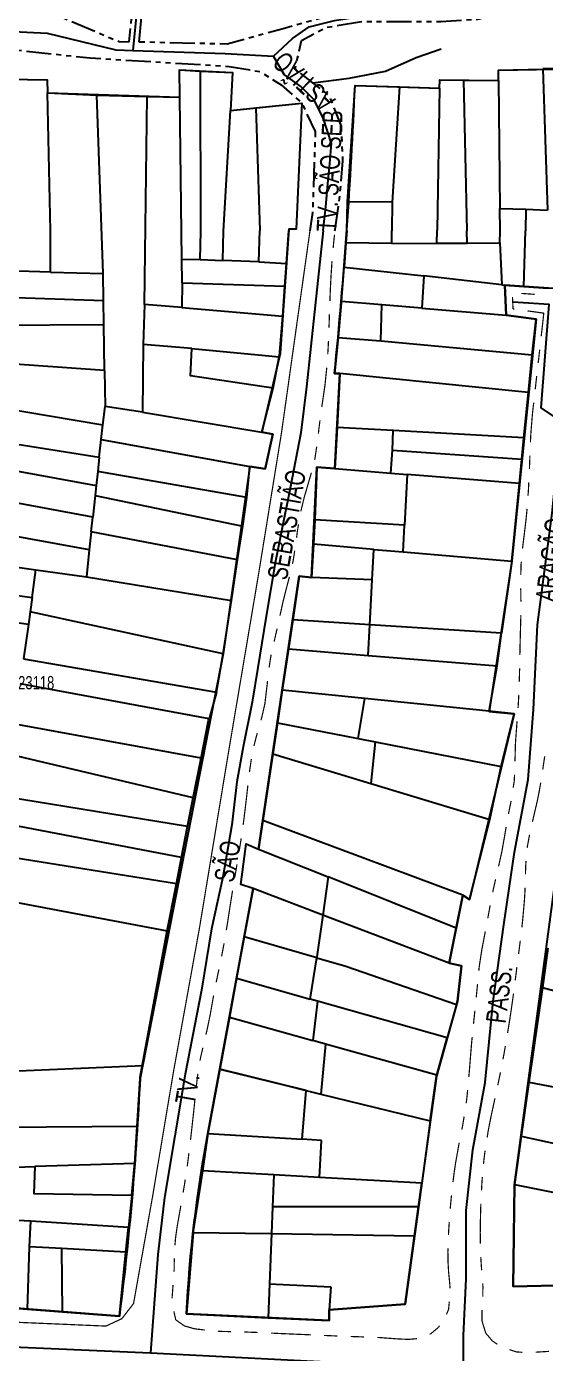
# Model space of a CAD drawing. Extents: x 203614 to 206284, y 4847494 to 4848495.
# Drawn here: x 205864.1 to 205942.2, y 4847791.6 to 4847990.9 of the extents above; entities that cross this region are included whole.
import ezdxf
from ezdxf.enums import TextEntityAlignment as Align

# ---------------------------------------------------------------- set-up
doc = ezdxf.new("R2010")
doc.units = 0
doc.header["$LTSCALE"] = 1.5
doc.header["$MEASUREMENT"] = 0
doc.linetypes.add('PHANTOMX2', pattern=[5, 2.5, -0.5, 0.5, -0.5, 0.5, -0.5])
for name, color, linetype in [('CD-MALHA-LOTES', 40, 'CONTINUOUS'), ('CD_TXT_QUADRA', 7, 'CONTINUOUS'), ('RU-QUADRAS', 210, 'CONTINUOUS'), ('SV-CAMINHO-TRILHA', 20, 'CONTINUOUS'), ('SV-EIXO-RUA-N-PAV', 6, 'CONTINUOUS'), ('SV-RUA-NAO-PAV-S-GUIA-C-GUIA', 7, 'PHANTOMX2'), ('SV-TXT-RUA-N-PAV-S-GUIA-C-GUIA', 7, 'CONTINUOUS')]:
    doc.layers.add(name, color=color, linetype=linetype)
doc.styles.add('ARIAL', font='ARIAL.TTF')

msp = doc.modelspace()

# ---------------------------------------------------------------- linework, layer by layer
at = {"layer": 'CD-MALHA-LOTES'}
for p, q in [((205887.18, 4847980.32), (205887.13, 4847984.43)), ((205887.13, 4847984.43), (205890.29, 4847984.25)), ((205890.36, 4847960.17), (205890.29, 4847984.25)), ((205890.29, 4847984.25), (205895.09, 4847984.05)), ((205895.09, 4847984.05), (205894.83, 4847978.33)), ((205949.34, 4847984.66), (205941.78, 4847984.57)), ((205941.78, 4847984.57), (205942.5, 4847963.36)), ((205861.42, 4847983.03), (205867.23, 4847982.91)), ((205867.23, 4847982.91), (205867.3, 4847980.96)), ((205912.43, 4847964.6), (205913.54, 4847982.09)), ((205913.54, 4847982.09), (205920.21, 4847981.86)), ((205920.21, 4847981.86), (205919.14, 4847964.53)), ((205920.21, 4847981.86), (205926.22, 4847981.67)), ((205926.22, 4847981.67), (205925.87, 4847960.32)), ((205926.22, 4847981.67), (205926.29, 4847982.95)), ((205926.29, 4847982.95), (205929.85, 4847982.9)), ((205929.85, 4847982.9), (205930.36, 4847960.25)), ((205929.85, 4847982.9), (205935.13, 4847982.83)), ((205935.13, 4847982.83), (205935.31, 4847963.58)), ((205867.3, 4847980.96), (205874.72, 4847980.62)), ((205867.72, 4847960.25), (205867.3, 4847980.96)), ((205875.66, 4847953.84), (205874.72, 4847980.62)), ((205874.72, 4847980.62), (205882.29, 4847980.43)), ((205881.89, 4847949.16), (205882.29, 4847980.43)), ((205882.29, 4847980.43), (205887.18, 4847980.32)), ((205887.48, 4847955.99), (205887.18, 4847980.32)), ((205898.61, 4847978.73), (205905.53, 4847979.45)), ((205905.53, 4847979.45), (205904.69, 4847960.48)), ((205893.78, 4847960.17), (205894.83, 4847978.33)), ((205894.83, 4847978.33), (205898.61, 4847978.73)), ((205898.61, 4847978.73), (205899.23, 4847960.29)), ((205912.3, 4847960.24), (205912.43, 4847964.6)), ((205919.14, 4847964.53), (205912.43, 4847964.6)), ((205919.14, 4847964.53), (205919.08, 4847960.25)), ((205935.37, 4847960.25), (205935.31, 4847963.58)), ((205935.31, 4847963.58), (205939.21, 4847963.51)), ((205939.21, 4847963.51), (205939.16, 4847960.25)), ((205939.21, 4847963.51), (205942.5, 4847963.36)), ((205867.72, 4847954.04), (205867.72, 4847960.25)), ((205890.26, 4847955.93), (205890.36, 4847960.17)), ((205893.65, 4847955.78), (205893.78, 4847960.17)), ((205899.05, 4847955.57), (205899.23, 4847960.29)), ((205903.25, 4847955.35), (205903.6, 4847960.27)), ((205904.69, 4847960.48), (205903.6, 4847960.48)), ((205903.6, 4847960.48), (205903.6, 4847960.27)), ((205912.3, 4847960.24), (205912.16, 4847958.42)), ((205919.08, 4847958.35), (205919.08, 4847960.25)), ((205925.83, 4847958.41), (205925.87, 4847960.32)), ((205930.38, 4847958.41), (205930.36, 4847960.25)), ((205935.3, 4847958.45), (205935.37, 4847960.25)), ((205938.95, 4847951.87), (205939.16, 4847960.25)), ((205912.16, 4847958.42), (205911.89, 4847954.81)), ((205919.08, 4847958.35), (205912.16, 4847958.42)), ((205919.08, 4847958.35), (205925.83, 4847958.41)), ((205925.83, 4847958.41), (205930.38, 4847958.41)), ((205930.38, 4847958.41), (205935.3, 4847958.45)), ((205935.3, 4847958.45), (205935.6, 4847952.12)), ((205887.48, 4847955.99), (205890.26, 4847955.93)), ((205887.52, 4847952.45), (205887.48, 4847955.99)), ((205890.26, 4847955.93), (205893.65, 4847955.78)), ((205899.05, 4847955.57), (205893.65, 4847955.78)), ((205899.05, 4847955.57), (205903.25, 4847955.35)), ((205903, 4847951.93), (205903.25, 4847955.35)), ((205867.72, 4847954.04), (205861.26, 4847954.23)), ((205867.72, 4847954.04), (205875.66, 4847953.84)), ((205875.72, 4847949.8), (205875.66, 4847953.84)), ((205911.5, 4847949.65), (205911.89, 4847954.81)), ((205911.89, 4847954.81), (205923.87, 4847953.46)), ((205923.87, 4847953.46), (205923.59, 4847948.64)), ((205935.6, 4847952.12), (205923.87, 4847953.46)), ((205887.52, 4847952.45), (205887.48, 4847948.7)), ((205887.52, 4847952.45), (205903, 4847951.93)), ((205902.7, 4847947.44), (205903, 4847951.93)), ((205935.6, 4847952.12), (205936.08, 4847952.07)), ((205936.29, 4847947.58), (205936.08, 4847952.07)), ((205936.08, 4847952.07), (205938.95, 4847951.87)), ((205938.95, 4847951.87), (205942.59, 4847951.62)), ((205845.44, 4847950.83), (205875.72, 4847949.8)), ((205875.78, 4847946.15), (205875.72, 4847949.8)), ((205917.59, 4847949.14), (205911.5, 4847949.65)), ((205881.89, 4847949.16), (205881.69, 4847943.16)), ((205887.48, 4847948.7), (205881.89, 4847949.16)), ((205887.48, 4847948.7), (205902.7, 4847947.44)), ((205917.44, 4847943.74), (205917.59, 4847949.14)), ((205920.59, 4847948.89), (205917.59, 4847949.14)), ((205923.59, 4847948.64), (205920.59, 4847948.89)), ((205923.59, 4847948.64), (205936.29, 4847947.58)), ((205845.06, 4847946.02), (205875.78, 4847946.15)), ((205875.88, 4847939.24), (205875.78, 4847946.15)), ((205910.98, 4847944.22), (205910.46, 4847938.8)), ((205910.98, 4847944.22), (205917.44, 4847943.74)), ((205917.44, 4847943.74), (205940.2, 4847941.59)), ((205875.88, 4847939.24), (205844.71, 4847941.51)), ((205881.69, 4847943.16), (205881.56, 4847932.98)), ((205889.02, 4847942.56), (205881.69, 4847943.16)), ((205889.02, 4847942.56), (205902.13, 4847941.3)), ((205901.21, 4847936.58), (205902.13, 4847941.3)), ((205939.65, 4847935.94), (205940.2, 4847941.59)), ((205875.88, 4847939.24), (205875.94, 4847933.87)), ((205910.46, 4847938.8), (205911.28, 4847938.8)), ((205911.28, 4847938.8), (205910.86, 4847930.69)), ((205939.65, 4847935.94), (205911.28, 4847938.8)), ((205844.35, 4847936.36), (205875.61, 4847931.11)), ((205899.53, 4847930), (205901.21, 4847936.58)), ((205938.94, 4847929.15), (205939.65, 4847935.94)), ((205875.61, 4847931.11), (205875.94, 4847933.87)), ((205881.56, 4847932.98), (205875.94, 4847933.87)), ((205881.56, 4847932.98), (205899.53, 4847930)), ((205843.76, 4847931.23), (205875.08, 4847926.22)), ((205875.36, 4847928.88), (205875.61, 4847931.11)), ((205910.86, 4847930.69), (205910.48, 4847924.51)), ((205919.29, 4847930.25), (205910.86, 4847930.69)), ((205919.16, 4847927.27), (205919.29, 4847930.25)), ((205938.94, 4847929.15), (205919.29, 4847930.25)), ((205843.32, 4847927.71), (205874.62, 4847921.99)), ((205875.08, 4847926.22), (205875.36, 4847928.88)), ((205875.36, 4847928.88), (205897.71, 4847924.85)), ((205918.95, 4847923.85), (205919.16, 4847927.27)), ((205919.16, 4847927.27), (205938.65, 4847925.96)), ((205938.65, 4847925.96), (205938.94, 4847929.15)), ((205875.08, 4847926.22), (205874.85, 4847924.1)), ((205938.27, 4847922.27), (205938.65, 4847925.96)), ((205874.85, 4847924.1), (205874.62, 4847921.99)), ((205897.25, 4847920.18), (205874.85, 4847924.1)), ((205897.25, 4847920.18), (205897.71, 4847924.85)), ((205910.48, 4847924.51), (205918.95, 4847923.85)), ((205918.95, 4847923.85), (205921.36, 4847923.61)), ((205921.36, 4847923.61), (205921, 4847916)), ((205938.27, 4847922.27), (205921.36, 4847923.61)), ((205874.11, 4847917.23), (205842.68, 4847923.06)), ((205874.62, 4847921.99), (205874.46, 4847920.47)), ((205937.1, 4847910.6), (205938.27, 4847922.27)), ((205874.46, 4847920.47), (205874.11, 4847917.23)), ((205874.46, 4847920.47), (205896.65, 4847915.88)), ((205896.65, 4847915.88), (205897.25, 4847920.18)), ((205873.57, 4847912.3), (205842.04, 4847918.12)), ((205873.87, 4847915.02), (205874.11, 4847917.23)), ((205895.88, 4847910.8), (205896.65, 4847915.88)), ((205907.5, 4847916.8), (205907.29, 4847913.15)), ((205921, 4847916), (205907.5, 4847916.8)), ((205920.79, 4847911.99), (205921, 4847916)), ((205873.87, 4847915.02), (205873.57, 4847912.3)), ((205895.88, 4847910.8), (205873.87, 4847915.02)), ((205841.31, 4847912.65), (205865.55, 4847909.32)), ((205873.57, 4847912.3), (205873.14, 4847908.28)), ((205907.29, 4847913.15), (205906.99, 4847908.18)), ((205916.35, 4847912.37), (205907.29, 4847913.15)), ((205916.12, 4847907.8), (205916.35, 4847912.37)), ((205916.35, 4847912.37), (205920.79, 4847911.99)), ((205920.79, 4847911.99), (205937.1, 4847910.6)), ((205864.98, 4847905.17), (205865.55, 4847909.32)), ((205865.55, 4847909.32), (205873.14, 4847908.28)), ((205894.95, 4847904.71), (205895.88, 4847910.8)), ((205937.1, 4847910.6), (205935.59, 4847899.77)), ((205840.42, 4847908.44), (205864.98, 4847905.17)), ((205873.14, 4847908.28), (205894.95, 4847904.71)), ((205916.12, 4847907.8), (205906.99, 4847908.18)), ((205915.77, 4847901.04), (205916.12, 4847907.8)), ((205864.41, 4847901.09), (205839.64, 4847904.68)), ((205864.98, 4847905.17), (205864.67, 4847902.99)), ((205893.72, 4847896.68), (205894.95, 4847904.71)), ((205864.67, 4847902.99), (205864.41, 4847901.09)), ((205893.72, 4847896.68), (205864.67, 4847902.99)), ((205904.17, 4847901.78), (205903.53, 4847897.42)), ((205915.77, 4847901.04), (205904.17, 4847901.78)), ((205864.41, 4847901.09), (205863.69, 4847895.94)), ((205915.54, 4847896.45), (205915.77, 4847901.04)), ((205935.59, 4847899.77), (205915.77, 4847901.04)), ((205934.91, 4847894.88), (205935.59, 4847899.77)), ((205903.53, 4847897.42), (205902.57, 4847891.24)), ((205903.53, 4847897.42), (205915.54, 4847896.45)), ((205863.69, 4847895.94), (205892.69, 4847890.95)), ((205892.69, 4847890.95), (205893.72, 4847896.68)), ((205915.54, 4847896.45), (205934.91, 4847894.88)), ((205933.72, 4847888.05), (205934.91, 4847894.88)), ((205891.58, 4847886.94), (205863.2, 4847892.19)), ((205892.69, 4847890.95), (205891.58, 4847886.94)), ((205902.57, 4847891.24), (205901.88, 4847886.33)), ((205915.01, 4847889.97), (205902.57, 4847891.24)), ((205914.02, 4847883.95), (205915.01, 4847889.97)), ((205933.72, 4847888.05), (205915.01, 4847889.97)), ((205937.45, 4847887.67), (205933.72, 4847888.05)), ((205935.51, 4847879.77), (205937.45, 4847887.67)), ((205890.39, 4847881.02), (205862.41, 4847886.1)), ((205901.88, 4847886.33), (205901.17, 4847881.64)), ((205901.88, 4847886.33), (205914.02, 4847883.95)), ((205914.02, 4847883.95), (205916.58, 4847883.49)), ((205916.58, 4847883.49), (205915.92, 4847877.18)), ((205916.58, 4847883.49), (205935.51, 4847879.77)), ((205889.22, 4847875.06), (205861.86, 4847881.5)), ((205901.17, 4847881.64), (205899.67, 4847871.64)), ((205901.17, 4847881.64), (205915.92, 4847877.18)), ((205889.22, 4847875.06), (205890.39, 4847881.02)), ((205933.79, 4847871.78), (205935.51, 4847879.77)), ((205915.92, 4847877.18), (205933.79, 4847871.78)), ((205888.36, 4847870.73), (205860.99, 4847875.19)), ((205888.36, 4847870.73), (205889.22, 4847875.06)), ((205899.67, 4847871.64), (205899.02, 4847867.34)), ((205929.75, 4847860.41), (205899.67, 4847871.64)), ((205930.77, 4847859.8), (205933.79, 4847871.78)), ((205887.45, 4847866.11), (205860.47, 4847871.23)), ((205887.45, 4847866.11), (205888.36, 4847870.73)), ((205896.37, 4847862.02), (205897.18, 4847868.16)), ((205897.18, 4847868.16), (205899.02, 4847867.34)), ((205886.67, 4847862.13), (205859.7, 4847866.42)), ((205886.67, 4847862.13), (205887.45, 4847866.11)), ((205899.02, 4847867.34), (205909.48, 4847863.16)), ((205885.28, 4847855.06), (205886.67, 4847862.13)), ((205898.2, 4847861.41), (205896.37, 4847862.02)), ((205909.48, 4847863.16), (205908.68, 4847857.43)), ((205928.76, 4847855.45), (205909.48, 4847863.16)), ((205858.67, 4847860.07), (205885.28, 4847855.06)), ((205898.2, 4847861.41), (205896.86, 4847854.15)), ((205908.68, 4847857.43), (205898.2, 4847861.41)), ((205928.76, 4847855.45), (205929.75, 4847860.41)), ((205929.75, 4847860.41), (205930.77, 4847859.8)), ((205927.71, 4847850.2), (205908.68, 4847857.43)), ((205881.24, 4847833.08), (205885.28, 4847855.06)), ((205896.86, 4847854.15), (205895.72, 4847847.94)), ((205907.79, 4847851.03), (205896.86, 4847854.15)), ((205927.71, 4847850.2), (205928.76, 4847855.45)), ((205942.56, 4847852.44), (205941.72, 4847846.53)), ((205906.8, 4847844.8), (205907.79, 4847851.03)), ((205907.79, 4847851.03), (205912.18, 4847849.78)), ((205912.18, 4847849.78), (205928.8, 4847844.02)), ((205895.72, 4847847.94), (205894.64, 4847842.1)), ((205895.72, 4847847.94), (205906.8, 4847844.8)), ((205941.72, 4847846.53), (205939.7, 4847832.34)), ((205941.72, 4847846.53), (205969.38, 4847839.38)), ((205907.92, 4847844.48), (205906.8, 4847844.8)), ((205907.92, 4847844.48), (205907.2, 4847838.59)), ((205927.38, 4847838.97), (205907.92, 4847844.48)), ((205928.8, 4847844.02), (205927.38, 4847838.97)), ((205894.64, 4847842.1), (205893.19, 4847834.26)), ((205894.64, 4847842.1), (205907.2, 4847838.59)), ((205909.12, 4847838.05), (205907.2, 4847838.59)), ((205909.12, 4847838.05), (205908.39, 4847830.55)), ((205925.82, 4847833.39), (205909.12, 4847838.05)), ((205925.82, 4847833.39), (205927.38, 4847838.97)), ((205906.18, 4847831.09), (205893.19, 4847834.26)), ((205893.19, 4847834.26), (205903.23, 4847831.81)), ((205903.23, 4847831.81), (205906.18, 4847831.09)), ((205939.7, 4847832.34), (205938.55, 4847824.23)), ((205939.7, 4847832.34), (205967.53, 4847827.01)), ((205905.57, 4847823.75), (205906.18, 4847831.09)), ((205906.18, 4847831.09), (205908.39, 4847830.55)), ((205908.39, 4847830.55), (205924.86, 4847826.52)), ((205880.41, 4847820.09), (205880.789026, 4847825.733953)), ((205924.86, 4847826.52), (205923.57, 4847817.16)), ((205891.42, 4847824.6), (205890.58, 4847819)), ((205891.42, 4847824.6), (205905.57, 4847823.75)), ((205908.51, 4847823.58), (205905.57, 4847823.75)), ((205938.55, 4847824.23), (205937.51, 4847816.94)), ((205938.55, 4847824.23), (205965.8, 4847818.29)), ((205908.19, 4847818.01), (205908.51, 4847823.58)), ((205852.44, 4847819.26), (205865.4, 4847819.64)), ((205880.41, 4847820.09), (205865.4, 4847819.64)), ((205890.58, 4847819), (205889.22, 4847809.97)), ((205901.32, 4847818.4), (205890.58, 4847819)), ((205901.32, 4847818.4), (205901.13, 4847813.62)), ((205908.19, 4847818.01), (205901.32, 4847818.4)), ((205923.57, 4847817.16), (205908.19, 4847818.01)), ((205923.09, 4847813.62), (205923.57, 4847817.16)), ((205937.51, 4847816.94), (205964.49, 4847811.65)), ((205879.95, 4847815.33), (205879.47, 4847810.47)), ((205864.77, 4847811.44), (205859.67, 4847811.69)), ((205901.13, 4847813.62), (205900.98, 4847809.58)), ((205923.09, 4847813.62), (205901.13, 4847813.62)), ((205922.49, 4847809.26), (205923.09, 4847813.62)), ((205864.58, 4847807.6), (205864.77, 4847811.44)), ((205879.47, 4847810.47), (205864.77, 4847811.44)), ((205879.08, 4847806.8), (205879.47, 4847810.47)), ((205889.22, 4847809.97), (205889.2, 4847809.76)), ((205889.2, 4847809.76), (205900.98, 4847809.58)), ((205900.98, 4847809.58), (205900.69, 4847802.04)), ((205900.98, 4847809.58), (205922.49, 4847809.26)), ((205921.08, 4847798.96), (205922.49, 4847809.26)), ((205864.27, 4847798.23), (205864.58, 4847807.6)), ((205869.46, 4847807.33), (205864.58, 4847807.6)), ((205869.55, 4847797.82), (205869.46, 4847807.33)), ((205879.08, 4847806.8), (205869.46, 4847807.33)), ((205878.1, 4847797.16), (205879.08, 4847806.8)), ((205900.69, 4847802.04), (205900.49, 4847796.94)), ((205900.69, 4847802.04), (205909.91, 4847801.56)), ((205909.91, 4847801.56), (205909.64, 4847798.14)), ((205858.61, 4847798.67), (205864.27, 4847798.23)), ((205864.27, 4847798.23), (205869.55, 4847797.82)), ((205869.55, 4847797.82), (205878.1, 4847797.16)), ((205909.64, 4847798.14), (205921.08, 4847798.96)), ((205909.64, 4847796.5), (205909.64, 4847798.14)), ((205900.49, 4847796.94), (205909.64, 4847796.5))]:
    msp.add_line(p, q, dxfattribs=at)
at = {"layer": 'CD-MALHA-LOTES', "color": 40, "linetype": 'Continuous'}
for points in [[(205935.13, 4847982.83), (205935.13, 4847984.39), (205941.78182, 4847984.516389)], [(205854.69, 4847833.66), (205881.603785, 4847834.844561)], [(205853.476768, 4847825.509605), (205880.761421, 4847825.737816)]]:
    msp.add_lwpolyline(points, dxfattribs=at)
at = {"layer": 'CD-MALHA-LOTES', "flags": 128}
for points in [[(205911.5, 4847949.65), (205911.48, 4847949.42), (205910.98, 4847944.22)], [(205902.13, 4847941.3), (205902.17, 4847941.47), (205902.7, 4847947.44)], [(205940.2, 4847941.59), (205940.78, 4847946.97), (205936.29, 4847947.58)], [(205901.21, 4847936.58), (205888.8, 4847938.45), (205889.02, 4847942.56)], [(205897.71, 4847924.85), (205900.02, 4847924.49), (205901.18, 4847929.67), (205899.53, 4847930)], [(205910.48, 4847924.51), (205907.82, 4847924.71), (205907.5, 4847916.8)], [(205906.99, 4847908.18), (205905.15, 4847908.38), (205904.17, 4847901.78)], [(205890.39, 4847881.02), (205891.5, 4847886.65), (205891.58, 4847886.94)], [(205908.68, 4847857.43), (205907.81, 4847851.18), (205907.79, 4847851.03)], [(205928.8, 4847844.02), (205928.93, 4847844.49), (205929.54, 4847849.8), (205927.71, 4847850.2)], [(205893.19, 4847834.26), (205891.46, 4847824.87), (205891.42, 4847824.6)], [(205880.789301, 4847825.738049), (205881.21, 4847832.93), (205881.24, 4847833.08)], [(205924.86, 4847826.52), (205925.78, 4847833.25), (205925.82, 4847833.39)], [(205865.4, 4847819.64), (205865.22, 4847815.61), (205879.95, 4847815.33)], [(205879.95, 4847815.33), (205880.39, 4847819.7), (205880.41, 4847820.09)], [(205937.51, 4847816.94), (205937.31, 4847801.61), (205962.63, 4847802.22)], [(205889.2, 4847809.76), (205888.2, 4847797.52), (205900.49, 4847796.94)]]:
    msp.add_lwpolyline(points, dxfattribs=at)
at = {"layer": 'RU-QUADRAS', "color": 6, "linetype": 'Continuous'}
for points in [[(205858.28, 4847983.1), (205867.23, 4847982.91), (205867.3, 4847980.96), (205887.18, 4847980.32), (205887.13, 4847984.43), (205895.09, 4847984.05), (205894.83, 4847978.33), (205905.53, 4847979.45), (205904.69, 4847960.48), (205903.6, 4847960.48), (205902.29, 4847941.83), (205899.53, 4847930), (205901.18, 4847929.67), (205900.02, 4847924.49), (205897.71, 4847924.85), (205893.72, 4847896.68), (205881.21, 4847832.93, -0.0196768315), (205878.1, 4847797.16), (205819.09, 4847801.73)], [(205944.86, 4847951.46), (205936.08, 4847952.07), (205936.29, 4847947.58), (205940.78, 4847946.97), (205937.1, 4847910.64), (205933.72, 4847888.03), (205937.45, 4847887.67), (205930.77, 4847859.8), (205929.75, 4847860.41), (205927.71, 4847850.2), (205929.54, 4847849.8), (205928.93, 4847844.49), (205925.78, 4847833.25), (205921.08, 4847798.96), (205909.64, 4847798.14), (205909.64, 4847796.5), (205888.2, 4847797.52, -0.0337492928), (205891.46, 4847824.87), (205898.2, 4847861.41), (205896.37, 4847862.02), (205897.18, 4847868.16), (205899.02, 4847867.34), (205905.15, 4847908.38), (205906.99, 4847908.18), (205907.82, 4847924.71), (205910.48, 4847924.51), (205911.28, 4847938.8), (205910.46, 4847938.8, 0.0144616878), (205913.54, 4847982.09), (205926.22, 4847981.67), (205926.29, 4847982.95), (205935.13, 4847982.83), (205935.13, 4847984.39), (205949.34, 4847984.66)]]:
    msp.add_lwpolyline(points, format="xyb", dxfattribs=at)
msp.add_lwpolyline([(205988.16, 4847802.83), (205937.31, 4847801.61), (205937.51, 4847816.92), (205945.89, 4847879.18)], dxfattribs=at)
at = {"layer": 'SV-CAMINHO-TRILHA', "ltscale": 0.5, "flags": 128}
msp.add_lwpolyline([(205907.211631, 4847982.484073), (205912.675514, 4847983.179833), (205918.114838, 4847984.219212), (205922.736293, 4847986.299027), (205926.519247, 4847987.613104)], dxfattribs=at)
at = {"layer": 'SV-EIXO-RUA-N-PAV', "flags": 128}
for points in [[(205885.672845, 4848099.339025), (205885.599651, 4848050.56181), (205884.694827, 4848047.822396), (205883.618366, 4848044.563338), (205883.030134, 4848016.781755), (205880.109533, 4847987.350207)], [(205855.94306, 4847990.499089), (205867.225569, 4847989.925402), (205877.551933, 4847987.439426), (205880.109533, 4847987.350207), (205893.997624, 4847986.865739), (205901.264325, 4847986.483281), (205904.132759, 4847989.160487), (205906.618736, 4847990.881547), (205910.443315, 4847991.837692), (205915.224039, 4847992.602608), (205919.622305, 4847992.793837), (205924.403029, 4847992.793837), (205930.8092, 4847993.176295), (205936.163611, 4847993.558753), (205940.561877, 4847995.088585), (205945.53383, 4847996.044729), (205951.815905, 4847996.759624), (205958.919857, 4847997.000874), (205965.421642, 4847997.383332), (205973.26203, 4847997.574561), (205983.263507, 4847998.728578)], [(205908.724417, 4847960.314547), (205909.142396, 4847963.867372), (205909.455881, 4847967.315703), (205909.769366, 4847970.346054), (205909.978355, 4847973.376405), (205908.724417, 4847977.242715), (205907.365984, 4847979.959581), (205905.380581, 4847981.944984), (205902.872704, 4847983.721397), (205901.264325, 4847986.483281)], [(205908.724417, 4847960.314547), (205907.533235, 4847949.038237), (205906.246901, 4847936.791266), (205905.389345, 4847929.877221), (205903.781428, 4847921.596447), (205902.441496, 4847914.843194), (205901.530343, 4847910.367824), (205900.136815, 4847902.060251), (205898.904078, 4847894.637032), (205898.046522, 4847889.438099), (205896.706591, 4847882.738443), (205895.741841, 4847877.459114), (205894.991479, 4847870.973848), (205893.651548, 4847863.121851), (205891.948123, 4847855.352515), (205890.435713, 4847846.158323), (205887.998796, 4847833.518962), (205884.896866, 4847815.012621), (205883.87005, 4847806.415964), (205882.780182, 4847791.670441)], [(205929.877696, 4847789.241589), (205929.86005, 4847794.281257), (205930.264054, 4847802.765332), (205930.264054, 4847813.067424), (205931.274063, 4847822.157505), (205933.092079, 4847832.257595), (205934.30409, 4847844.478704), (205935.920104, 4847855.992806), (205937.536119, 4847866.900903), (205939.556137, 4847877.809), (205940.364144, 4847888.313094), (205940.970149, 4847901.039207), (205943.192169, 4847917.805356), (205944.590879, 4847931.59264), (205941.550209, 4847933.642392), (205942.730051, 4847949.16185), (205937.257645, 4847949.515127)], [(205796.293942, 4847795.237064), (205812.902193, 4847794.596331), (205858.55463, 4847792.703304), (205882.780182, 4847791.670441), (205929.877696, 4847789.241589), (205944.761793, 4847788.855563), (205964.648014, 4847788.9543), (205979.883223, 4847790.261319), (205993.847374, 4847794.012882), (206002.3926, 4847797.451815), (206008.436785, 4847799.640227), (206014.859305, 4847802.811684), (206020.861111, 4847805.731481)]]:
    msp.add_lwpolyline(points, dxfattribs=at)
at = {"layer": 'SV-RUA-NAO-PAV-S-GUIA-C-GUIA', "flags": 128}
msp.add_lwpolyline([(205881.059823, 4847988.610734), (205881.544907, 4847993.862917), (205882.895361, 4848002.962875), (205883.834767, 4848019.575294), (205884.955846, 4848032.380897), (205885.166588, 4848044.492123), (205889.430434, 4848044.648304), (205916.647356, 4848047.77006), (205938.088157, 4848050.43163), (205951.10814, 4848052.683267), (205955.078028, 4848045.398452), (205968.388317, 4848019.615584), (205977.172178, 4848000.434286), (205974.952236, 4847999.289334), (205954.286538, 4847997.695256), (205942.990061, 4847996.478913), (205935.244372, 4847994.828375), (205924.682843, 4847994.227551), (205912.234211, 4847993.240092), (205902.714079, 4847990.603432), (205894.334239, 4847988.289147)], close=True, dxfattribs=at)
for points in [[(205796.224568, 4847992.595933), (205802.252562, 4847993.115322), (205822.875793, 4847993.851428), (205844.242657, 4847993.508382), (205868.299606, 4847992.810257), (205878.065034, 4847988.683344), (205879.577945, 4847988.646687), (205880.846565, 4848000.818461), (205882.31907, 4848015.836646), (205882.114694, 4848029.970823), (205881.859536, 4848044.370988), (205863.962074, 4848043.715419), (205855.947749, 4848043.590976), (205846.89383, 4848042.172078), (205796.226237, 4848037.092959)], [(205910.527279, 4847960.248446), (205910.543384, 4847960.422425), (205911.26158, 4847965.500225), (205911.726286, 4847970.774653), (205911.491187, 4847975.987816), (205909.680412, 4847980.56701), (205907.211631, 4847982.484073), (205904.543803, 4847984.555699), (205905.474227, 4847988.824742), (205909.185567, 4847990.804124), (205914.489179, 4847991.686058), (205920.195881, 4847991.676268), (205926.453072, 4847991.675211), (205932.003105, 4847992.064235), (205937.241434, 4847993.150588), (205943.170581, 4847994.849849), (205948.312088, 4847995.734016), (205954.15912, 4847996.328402), (205959.46465, 4847996.36241), (205964.971174, 4847996.349444), (205970.330833, 4847996.133498), (205975.436185, 4847996.164331), (205980.489041, 4847996.344817), (205984.87778, 4847994.742299), (205989.843014, 4847991.461698), (205994.493511, 4847987.83873), (205998.177514, 4847984.457171), (206002.522094, 4847980.910576), (206006.600679, 4847977.629975), (206011.831907, 4847973.817384), (206016.353817, 4847970.625448), (206019.892576, 4847968.176703), (206025.042977, 4847964.330241), (206028.666279, 4847961.19283), (206029.500168, 4847960.245591)], [(205843.121189, 4847960.250063), (205843.97937, 4847971.957182), (205845.420873, 4847984.871796), (205846.935487, 4847987.153134), (205850.167135, 4847988.508627), (205859.038893, 4847987.796612), (205873.731331, 4847986.223855), (205894.626013, 4847984.950144), (205899.294036, 4847984.171439), (205902.43909, 4847982.181594), (205905.527935, 4847979.454744), (205907.549929, 4847975.172853), (205907.147922, 4847962.977004), (205906.76299, 4847960.248536)]]:
    msp.add_lwpolyline(points, dxfattribs=at)
at = {"layer": 'SV-RUA-NAO-PAV-S-GUIA-C-GUIA', "const_width": 0.18, "flags": 128}
for points in [[(205906.76299, 4847960.248536), (205902.480871, 4847929.896082), (205899.069035, 4847908.874057), (205894.412205, 4847881.311164), (205890.17473, 4847855.661097), (205888.742956, 4847847.745639), (205886.225477, 4847833.827947), (205883.123102, 4847815.318954), (205880.234186, 4847799.070656), (205878.474227, 4847796.793814), (205876.080593, 4847795.680078), (205848.973654, 4847796.83579), (205819.649485, 4847798.402062), (205818.783505, 4847800.134021), (205824.570513, 4847842.079701), (205825.530302, 4847847.080243), (205831.630102, 4847878.860438), (205837.356256, 4847911.456538), (205840.315033, 4847929.561954), (205842.668792, 4847954.078563), (205843.121189, 4847960.250063)], [(205910.371528, 4847958.927842), (205910.458448, 4847959.66483)], [(205910.255659, 4847957.675286), (205910.347772, 4847958.671034)], [(205910.347772, 4847958.671034), (205910.371528, 4847958.927842)], [(205909.925632, 4847953.368075), (205910.078227, 4847955.68325)], [(205909.890981, 4847952.689157), (205909.925632, 4847953.368075)], [(205909.785141, 4847950.371221), (205909.8415, 4847951.690388)], [(205909.8415, 4847951.690388), (205909.849172, 4847951.869971)], [(205909.849172, 4847951.869971), (205909.890981, 4847952.689157)], [(205909.761445, 4847949.692004), (205909.785141, 4847950.371221)], [(205937.220621, 4847950.306742), (205937.26734, 4847949.307834)], [(205937.26734, 4847949.307834), (205937.304709, 4847948.508851)], [(205940.556021, 4847950.69948), (205938.56083, 4847950.838098)], [(205909.657612, 4847946.693802), (205909.690111, 4847947.647371)], [(205909.690111, 4847947.647371), (205909.691711, 4847947.69322)], [(205937.304709, 4847948.508851), (205937.503031, 4847948.481908)], [(205939.484825, 4847948.212666), (205941.466619, 4847947.943424)], [(205941.466619, 4847947.943424), (205941.934568, 4847947.87985)], [(205941.934568, 4847947.87985), (205941.537544, 4847944.37451)], [(205909.62355, 4847945.694382), (205909.657612, 4847946.693802)], [(205909.518498, 4847943.05215), (205909.546483, 4847943.695889)], [(205909.443384, 4847941.69858), (205909.498792, 4847942.697044)], [(205909.498792, 4847942.697044), (205909.518498, 4847943.05215)], [(205941.312459, 4847942.387216), (205941.087373, 4847940.399922)], [(205909.02159, 4847937.072751), (205909.292475, 4847939.704455)], [(205940.862287, 4847938.412629), (205940.637201, 4847936.425335)], [(205908.635839, 4847934.413122), (205908.970722, 4847936.72203)], [(205908.970722, 4847936.72203), (205909.02159, 4847937.072751)], [(205908.536524, 4847933.753625), (205908.635839, 4847934.413122)], [(205940.299572, 4847933.444394), (205940.226856, 4847932.80238)], [(205940.412115, 4847934.438041), (205940.299572, 4847933.444394)], [(205908.09721, 4847930.421045), (205908.266974, 4847931.772019)], [(205940.226856, 4847932.80238), (205940.036103, 4847930.456241)], [(205908.030063, 4847929.786185), (205908.09721, 4847930.421045)], [(205939.983785, 4847929.812752), (205939.918997, 4847928.459915)], [(205940.036103, 4847930.456241), (205939.983785, 4847929.812752)], [(205907.500631, 4847925.962724), (205907.772951, 4847927.803207)], [(205907.467179, 4847925.827315), (205907.500631, 4847925.962724)], [(205939.813314, 4847925.678851), (205939.766964, 4847924.462813)], [(205939.842622, 4847926.461381), (205939.813314, 4847925.678851)], [(205906.648698, 4847922.785223), (205906.972862, 4847923.889645)], [(205905.887443, 4847920.143548), (205906.413611, 4847921.969433)], [(205906.413611, 4847921.969433), (205906.648698, 4847922.785223)], [(205939.61405, 4847921.255299), (205939.555798, 4847920.468623)], [(205939.624301, 4847921.466221), (205939.61405, 4847921.255299)], [(205939.672842, 4847922.465042), (205939.624301, 4847921.466221)], [(205905.528981, 4847918.685731), (205905.86361, 4847920.046621)], [(205905.86361, 4847920.046621), (205905.887443, 4847920.143548)], [(205905.405596, 4847918.100013), (205905.528981, 4847918.685731)], [(205939.315978, 4847917.478382), (205939.247018, 4847916.770816)], [(205939.392559, 4847918.264139), (205939.315978, 4847917.478382)], [(205939.408105, 4847918.474084), (205939.392559, 4847918.264139)], [(205904.880232, 4847915.166498), (205905.040386, 4847916.134119)], [(205939.247018, 4847916.770816), (205938.973921, 4847914.498084)], [(205904.747912, 4847914.155909), (205904.877737, 4847915.147446)], [(205904.877737, 4847915.147446), (205904.880232, 4847915.166498)], [(205938.852097, 4847913.505535), (205938.732523, 4847912.548645)], [(205938.918701, 4847914.038539), (205938.852097, 4847913.505535)], [(205938.973921, 4847914.498084), (205938.918701, 4847914.038539)], [(205904.245064, 4847910.711858), (205904.462458, 4847912.176439)], [(205938.732523, 4847912.548645), (205938.729299, 4847912.513123)], [(205904.128249, 4847910.205793), (205904.245064, 4847910.711858)], [(205938.496715, 4847909.951025), (205938.476591, 4847908.5238)], [(205938.548485, 4847910.521313), (205938.496715, 4847909.951025)], [(205903.308621, 4847906.876658), (205903.676081, 4847908.257617)], [(205902.680314, 4847904.382865), (205903.169121, 4847906.322973)], [(205903.169121, 4847906.322973), (205903.308621, 4847906.876658)], [(205938.461452, 4847906.524013), (205938.477726, 4847905.524145)], [(205938.477726, 4847905.524145), (205938.478893, 4847905.452492)], [(205938.478893, 4847905.452492), (205938.488632, 4847904.524206)], [(205902.253686, 4847902.429652), (205902.467079, 4847903.406619)], [(205902.467079, 4847903.406619), (205902.680314, 4847904.382865)], [(205938.479214, 4847902.431139), (205938.397812, 4847899.525456)], [(205938.48016, 4847902.524311), (205938.479214, 4847902.431139)], [(205901.511948, 4847899.108557), (205901.820419, 4847900.477158)], [(205938.395208, 4847899.432507), (205938.349389, 4847897.526043)], [(205938.397812, 4847899.525456), (205938.395208, 4847899.432507)], [(205901.375643, 4847898.527257), (205901.511948, 4847899.108557)], [(205938.344284, 4847897.313617), (205938.33013, 4847896.526231)], [(205938.349389, 4847897.526043), (205938.344284, 4847897.313617)], [(205900.615712, 4847894.602515), (205900.76508, 4847895.591297)], [(205900.76508, 4847895.591297), (205900.853973, 4847896.179748)], [(205900.853973, 4847896.179748), (205900.939023, 4847896.575587)], [(205938.290366, 4847894.314056), (205938.242304, 4847892.527235)], [(205938.294186, 4847894.526554), (205938.290366, 4847894.314056)], [(205899.989824, 4847889.224991), (205900.271711, 4847891.623236)], [(205900.271711, 4847891.623236), (205900.339732, 4847892.201941)], [(205900.339732, 4847892.201941), (205900.378434, 4847892.617454)], [(205938.118233, 4847889.529952), (205938.077711, 4847888.797111)], [(205938.160528, 4847890.294879), (205938.118233, 4847889.529952)], [(205938.170202, 4847890.528584), (205938.160528, 4847890.294879)], [(205899.538355, 4847887.223106), (205899.861072, 4847888.654084)], [(205899.861072, 4847888.654084), (205899.989824, 4847889.224991)], [(205938.077711, 4847888.797111), (205938.057529, 4847888.531838)], [(205899.394512, 4847886.709796), (205899.538355, 4847887.223106)], [(205937.885939, 4847886.276456), (205937.686199, 4847883.545651)], [(205937.905807, 4847886.537602), (205937.885939, 4847886.276456)], [(205898.341208, 4847882.87837), (205898.585572, 4847883.821056)], [(205898.585572, 4847883.821056), (205898.717999, 4847884.331921)], [(205898.717999, 4847884.331921), (205898.848386, 4847884.785815)], [(205937.686199, 4847883.545651), (205937.667093, 4847883.284448)], [(205898.336217, 4847882.852694), (205898.341208, 4847882.87837)], [(205937.621354, 4847881.546951), (205937.61082, 4847881.146787)], [(205937.667093, 4847883.284448), (205937.621354, 4847881.546951)], [(205897.707284, 4847879.239427), (205897.803205, 4847879.901129)], [(205897.803205, 4847879.901129), (205897.922635, 4847880.725007)], [(205897.922635, 4847880.725007), (205897.954598, 4847880.88944)], [(205937.61082, 4847881.146787), (205937.603084, 4847880.54714)], [(205941.775971, 4847879.29879), (205941.918853, 4847880.288529)], [(205941.918853, 4847880.288529), (205942.045562, 4847881.166238)], [(205942.045562, 4847881.166238), (205942.059817, 4847881.278529)], [(205897.666812, 4847878.910526), (205897.707284, 4847879.239427)], [(205937.473923, 4847877.479704), (205937.32687, 4847876.562111)], [(205937.477755, 4847877.550298), (205937.473923, 4847877.479704)], [(205937.531959, 4847878.548828), (205937.477755, 4847877.550298)], [(205897.180667, 4847874.745489), (205897.315225, 4847875.931224)], [(205897.315225, 4847875.931224), (205897.349814, 4847876.23603)], [(205897.349814, 4847876.23603), (205897.428971, 4847876.924734)], [(205940.97207, 4847874.682421), (205941.105459, 4847875.356053)], [(205941.105459, 4847875.356053), (205941.263447, 4847876.153916)], [(205941.263447, 4847876.153916), (205941.46573, 4847877.323193)], [(205896.820249, 4847871.768342), (205897.08372, 4847873.944682)], [(205897.08372, 4847873.944682), (205897.180667, 4847874.745489)], [(205936.812704, 4847873.607102), (205936.6985, 4847873.049019)], [(205936.999924, 4847874.521999), (205936.812704, 4847873.607102)], [(205937.010391, 4847874.587309), (205936.999924, 4847874.521999)], [(205940.298341, 4847871.781084), (205940.901206, 4847874.377252)], [(205940.901206, 4847874.377252), (205940.97207, 4847874.682421)], [(205896.706737, 4847870.968587), (205896.820249, 4847871.768342)], [(205936.6985, 4847873.049019), (205936.620343, 4847872.625824)], [(205940.219472, 4847871.455754), (205940.298341, 4847871.781084)], [(205936.094427, 4847869.672415), (205936.006751, 4847869.137918)], [(205936.249579, 4847870.618264), (205936.094427, 4847869.672415)], [(205936.257118, 4847870.659084), (205936.249579, 4847870.618264)], [(205939.420641, 4847867.537468), (205939.790409, 4847869.502989)], [(205896.111972, 4847867.013197), (205896.203191, 4847867.567114)], [(205896.203191, 4847867.567114), (205896.424852, 4847868.988557)], [(205935.753285, 4847867.701753), (205935.64126, 4847867.067006)], [(205936.006751, 4847869.137918), (205935.753285, 4847867.701753)], [(205935.64126, 4847867.067006), (205935.132858, 4847864.767084)], [(205939.204313, 4847864.811272), (205939.257561, 4847865.545095)], [(205895.453086, 4847863.067846), (205895.556909, 4847863.68557)], [(205895.556909, 4847863.68557), (205895.78641, 4847865.039874)], [(205939.173443, 4847863.547401), (205939.197861, 4847864.547103)], [(205939.197861, 4847864.547103), (205939.204313, 4847864.811272)], [(205934.459305, 4847861.843735), (205934.316982, 4847861.214943)], [(205934.648174, 4847862.678167), (205934.459305, 4847861.843735)], [(205934.681455, 4847862.818741), (205934.648174, 4847862.678167)], [(205939.110042, 4847861.269096), (205939.11792, 4847861.548174)], [(205894.623423, 4847857.956854), (205894.962226, 4847860.108303)], [(205894.962226, 4847860.108303), (205895.059686, 4847860.727192)], [(205895.059686, 4847860.727192), (205895.12159, 4847861.09551)], [(205934.316982, 4847861.214943), (205934.246389, 4847860.866724)], [(205938.762181, 4847856.783057), (205939.006087, 4847859.551523)], [(205939.006087, 4847859.551523), (205939.025388, 4847859.770601)], [(205939.025388, 4847859.770601), (205939.069386, 4847860.549432)], [(205939.069386, 4847860.549432), (205939.110042, 4847861.269096)], [(205894.499955, 4847857.144141), (205894.623423, 4847857.956854)], [(205933.862741, 4847858.903955), (205933.503807, 4847856.936427)], [(205894.184764, 4847855.169163), (205894.346155, 4847856.156053)], [(205894.346155, 4847856.156053), (205894.398093, 4847856.473647)], [(205894.398093, 4847856.473647), (205894.499955, 4847857.144141)], [(205938.624807, 4847855.57), (205938.737334, 4847856.563649)], [(205938.737334, 4847856.563649), (205938.762181, 4847856.783057)], [(205932.893549, 4847853.716038), (205932.757462, 4847853.006682)], [(205932.945432, 4847853.988856), (205932.893549, 4847853.716038)], [(205933.132258, 4847854.971249), (205932.945432, 4847853.988856)], [(205938.334696, 4847853.144846), (205938.388989, 4847853.583977)], [(205893.47064, 4847851.233871), (205893.852472, 4847853.197084)], [(205932.610734, 4847852.24185), (205932.272236, 4847850.046573)], [(205932.757462, 4847853.006682), (205932.610734, 4847852.24185)], [(205938.137443, 4847851.599862), (205938.264088, 4847852.59181)], [(205938.264088, 4847852.59181), (205938.334696, 4847853.144846)], [(205932.219828, 4847849.706686), (205932.155808, 4847849.05372)], [(205932.272236, 4847850.046573), (205932.219828, 4847849.706686)], [(205937.634495, 4847847.631609), (205937.884303, 4847849.615947)], [(205892.657403, 4847847.317471), (205892.680611, 4847847.435221)], [(205892.680611, 4847847.435221), (205892.862022, 4847848.296304)], [(205892.862022, 4847848.296304), (205893.064162, 4847849.255779)], [(205893.064162, 4847849.255779), (205893.068149, 4847849.274829)], [(205931.933042, 4847846.708011), (205931.769232, 4847845.072464)], [(205931.966107, 4847847.062743), (205931.933042, 4847846.708011)], [(205936.958574, 4847842.704872), (205937.379936, 4847845.64788)], [(205891.922382, 4847843.385768), (205892.019682, 4847843.932043)], [(205892.019682, 4847843.932043), (205892.271702, 4847845.355025)], [(205891.319649, 4847840.33112), (205891.745596, 4847842.401537)], [(205891.745596, 4847842.401537), (205891.75662, 4847842.455124)], [(205891.75662, 4847842.455124), (205891.922382, 4847843.385768)], [(205931.461381, 4847842.085542), (205931.357334, 4847841.093739)], [(205931.46167, 4847842.088281), (205931.461381, 4847842.085542)], [(205931.566553, 4847843.082766), (205931.46167, 4847842.088281)], [(205936.727432, 4847841.222689), (205936.954416, 4847842.678213)], [(205936.954416, 4847842.678213), (205936.958574, 4847842.704872)], [(205891.113044, 4847839.469318), (205891.319649, 4847840.33112)], [(205936.482096, 4847839.715644), (205936.642774, 4847840.702651)], [(205936.642774, 4847840.702651), (205936.727432, 4847841.222689)], [(205890.295626, 4847835.949179), (205890.658366, 4847837.521702)], [(205931.058167, 4847838.050573), (205930.820683, 4847835.118022)], [(205931.063753, 4847838.108152), (205931.058167, 4847838.050573)], [(205931.160309, 4847839.103479), (205931.063753, 4847838.108152)], [(205935.946762, 4847836.601436), (205936.147804, 4847837.743791)], [(205890.230454, 4847835.568536), (205890.295626, 4847835.949179)], [(205935.789346, 4847835.776226), (205935.946762, 4847836.601436)], [(205889.771049, 4847832.55134), (205889.909573, 4847833.594694)], [(205930.698637, 4847833.565238), (205930.659947, 4847833.124506)], [(205930.742276, 4847834.121101), (205930.698637, 4847833.565238)], [(205930.816053, 4847835.060846), (205930.742276, 4847834.121101)], [(205930.820683, 4847835.118022), (205930.816053, 4847835.060846)], [(205935.211869, 4847832.832438), (205935.384657, 4847833.654754)], [(205935.384657, 4847833.654754), (205935.414587, 4847833.811651)], [(205889.665249, 4847831.609775), (205889.771049, 4847832.55134)], [(205935.006236, 4847831.853809), (205935.211869, 4847832.832438)], [(205889.410434, 4847829.196916), (205889.454367, 4847829.620939)], [(205930.349003, 4847829.889921), (205930.253854, 4847829.145604)], [(205930.375285, 4847830.13816), (205930.349003, 4847829.889921)], [(205930.480568, 4847831.132602), (205930.375285, 4847830.13816)], [(205934.140027, 4847827.859268), (205934.58259, 4847829.899199)], [(205888.923941, 4847824.723701), (205889.245161, 4847827.631912)], [(205889.245161, 4847827.631912), (205889.253209, 4847827.704777)], [(205889.253209, 4847827.704777), (205889.350316, 4847828.626367)], [(205889.350316, 4847828.626367), (205889.410434, 4847829.196916)], [(205933.954729, 4847826.965663), (205934.140027, 4847827.859268)], [(205929.718076, 4847825.772574), (205929.604891, 4847825.199403)], [(205929.786803, 4847826.182614), (205929.718076, 4847825.772574)], [(205929.952109, 4847827.168857), (205929.786803, 4847826.182614)], [(205933.551877, 4847824.917112), (205933.757477, 4847825.985336)], [(205933.757477, 4847825.985336), (205933.835395, 4847826.390171)], [(205933.835395, 4847826.390171), (205933.954729, 4847826.965663)], [(205888.798502, 4847823.656948), (205888.915287, 4847824.650106)], [(205888.915287, 4847824.650106), (205888.923941, 4847824.723701)], [(205933.408464, 4847824.016286), (205933.551877, 4847824.917112)], [(205888.45423, 4847820.824186), (205888.560183, 4847821.67121)], [(205929.133144, 4847822.829594), (205928.679535, 4847820.286033)], [(205929.214804, 4847823.237815), (205929.133144, 4847822.829594)], [(205932.972545, 4847821.048567), (205933.093437, 4847822.037496)], [(205933.093437, 4847822.037496), (205933.094021, 4847822.041159)], [(205888.3017, 4847819.688004), (205888.434754, 4847820.679113)], [(205888.434754, 4847820.679113), (205888.45423, 4847820.824186)], [(205928.670466, 4847820.235181), (205928.531668, 4847819.297048)], [(205928.679535, 4847820.286033), (205928.670466, 4847820.235181)], [(205932.862143, 4847820.054742), (205932.911338, 4847820.547874)], [(205932.911338, 4847820.547874), (205932.972545, 4847821.048567)], [(205887.895861, 4847816.958821), (205888.0091, 4847817.709562)], [(205928.450923, 4847818.751297), (205928.265594, 4847817.314895)], [(205928.531668, 4847819.297048), (205928.450923, 4847818.751297)], [(205932.634501, 4847817.430726), (205932.684271, 4847818.062777)], [(205887.685856, 4847815.735956), (205887.855111, 4847816.721528)], [(205887.855111, 4847816.721528), (205887.895861, 4847816.958821)], [(205932.562661, 4847816.066624), (205932.615253, 4847817.06524)], [(205932.615253, 4847817.06524), (205932.634501, 4847817.430726)], [(205887.003094, 4847811.849625), (205887.345679, 4847813.765103)], [(205927.924314, 4847814.086546), (205927.860464, 4847813.335688)], [(205927.948493, 4847814.331789), (205927.924314, 4847814.086546)], [(205928.046606, 4847815.326965), (205927.948493, 4847814.331789)], [(205932.427653, 4847812.937641), (205932.46477, 4847814.06908)], [(205886.750998, 4847810.356171), (205886.994085, 4847811.796253)], [(205886.994085, 4847811.796253), (205887.003094, 4847811.849625)], [(205932.388648, 4847811.21555), (205932.407999, 4847812.069911)], [(205932.407999, 4847812.069911), (205932.427653, 4847812.937641)], [(205886.541987, 4847808.867626), (205886.675975, 4847809.821867)], [(205886.675975, 4847809.821867), (205886.750998, 4847810.356171)], [(205927.613025, 4847809.854791), (205927.594731, 4847809.344891)], [(205927.645907, 4847810.343458), (205927.613025, 4847809.854791)], [(205927.713043, 4847811.341202), (205927.645907, 4847810.343458)], [(205932.369016, 4847809.710533), (205932.386751, 4847811.070143)], [(205932.377854, 4847809.070319), (205932.369016, 4847809.710533)], [(205932.386751, 4847811.070143), (205932.388648, 4847811.21555)], [(205886.460696, 4847807.834421), (205886.539132, 4847808.83134)], [(205886.539132, 4847808.83134), (205886.541987, 4847808.867626)], [(205932.391656, 4847808.070414), (205932.377854, 4847809.070319)], [(205886.327113, 4847803.838186), (205886.359955, 4847805.837916)], [(205927.523023, 4847807.346177), (205927.505682, 4847806.862817)], [(205927.505682, 4847806.862817), (205927.511494, 4847806.346521)], [(205927.511494, 4847806.346521), (205927.522575, 4847805.362117)], [(205932.543749, 4847804.604218), (205932.450746, 4847806.071819)], [(205927.522575, 4847805.362117), (205927.58092, 4847804.348261)], [(205927.58092, 4847804.348261), (205927.609309, 4847803.854939)], [(205927.609309, 4847803.854939), (205927.75886, 4847802.356521)], [(205932.584935, 4847804.076367), (205932.543749, 4847804.604218)], [(205886.1109, 4847800.98658), (205886.176676, 4847801.843927)], [(205927.75886, 4847802.356521), (205927.762367, 4847802.321379)], [(205927.762367, 4847802.321379), (205927.83527, 4847801.359454)], [(205932.775893, 4847801.629033), (205932.740516, 4847802.082428)], [(205932.767945, 4847801.083864), (205932.775893, 4847801.629033)], [(205886.015673, 4847799.85043), (205886.099196, 4847800.846936)], [(205886.099196, 4847800.846936), (205886.1109, 4847800.98658)], [(205932.753366, 4847800.08397), (205932.767945, 4847801.083864)], [(205886.581454, 4847796.613069), (205886.296244, 4847797.888007)], [(205927.603204, 4847798.166789), (205927.292229, 4847797.438795)], [(205927.62466, 4847798.37405), (205927.603204, 4847798.166789)], [(205927.727633, 4847799.368734), (205927.62466, 4847798.37405)], [(205932.624919, 4847798.011482), (205932.630894, 4847798.088479)], [(205932.62546, 4847797.088711), (205932.624919, 4847798.011482)], [(205887.1509, 4847796.217161), (205886.581454, 4847796.613069)], [(205887.89361, 4847795.70079), (205887.1509, 4847796.217161)], [(205887.985429, 4847795.674809), (205887.89361, 4847795.70079)], [(205889.420111, 4847795.268841), (205887.985429, 4847795.674809)], [(205926.261763, 4847795.738759), (205926.07523, 4847795.483056)], [(205932.625807, 4847796.495927), (205932.62546, 4847797.088711)], [(205932.744316, 4847796.106337), (205932.625807, 4847796.495927)], [(205933.190376, 4847794.639948), (205932.744316, 4847796.106337)], [(205889.925705, 4847795.210172), (205889.420111, 4847795.268841)], [(205890.919039, 4847795.094903), (205889.925705, 4847795.210172)], [(205893.704915, 4847794.872045), (205892.909614, 4847794.911557)], [(205893.908578, 4847794.867315), (205893.704915, 4847794.872045)], [(205894.908308, 4847794.844073), (205893.908578, 4847794.867315)], [(205898.864848, 4847794.722436), (205896.907656, 4847794.793851)], [(205898.906308, 4847794.720501), (205898.864848, 4847794.722436)], [(205902.382359, 4847794.557311), (205900.90412, 4847794.626972)], [(205902.902017, 4847794.535372), (205902.382359, 4847794.557311)], [(205905.378942, 4847794.430789), (205902.902017, 4847794.535372)], [(205905.899309, 4847794.407943), (205905.378942, 4847794.430789)], [(205906.898346, 4847794.364075), (205905.899309, 4847794.407943)], [(205909.875293, 4847794.230645), (205908.896378, 4847794.275398)], [(205909.895338, 4847794.229788), (205909.875293, 4847794.230645)], [(205910.89442, 4847794.186969), (205909.895338, 4847794.229788)], [(205914.096235, 4847794.075099), (205912.893126, 4847794.115455)], [(205914.891922, 4847794.046124), (205914.096235, 4847794.075099)], [(205917.078951, 4847793.966475), (205916.890597, 4847793.973335)], [(205917.888252, 4847793.906497), (205917.078951, 4847793.966475)], [(205920.026708, 4847793.74801), (205917.888252, 4847793.906497)], [(205920.881614, 4847793.711643), (205920.026708, 4847793.74801)], [(205921.576388, 4847793.682087), (205920.881614, 4847793.711643)], [(205921.87991, 4847793.70766), (205921.576388, 4847793.682087)], [(205922.876379, 4847793.791623), (205921.87991, 4847793.70766)], [(205924.909226, 4847794.503849), (205924.758793, 4847794.446885)], [(205925.551826, 4847795.043503), (205924.909226, 4847794.503849)], [(205926.07523, 4847795.483056), (205925.551826, 4847795.043503)], [(205933.490797, 4847794.282056), (205933.190376, 4847794.639948)], [(205934.157652, 4847793.48763), (205933.490797, 4847794.282056)], [(205934.948187, 4847792.938069), (205934.157652, 4847793.48763)], [(205937.820082, 4847791.799937), (205936.767472, 4847792.150096)], [(205938.708719, 4847791.739708), (205937.820082, 4847791.799937)], [(205940.820069, 4847791.764804), (205940.705963, 4847791.759757)], [(205941.704158, 4847791.819546), (205940.820069, 4847791.764804)], [(205942.702247, 4847791.881348), (205941.704158, 4847791.819546)]]:
    msp.add_lwpolyline(points, dxfattribs=at)

# ---------------------------------------------------------------- texts
at = {"layer": 'CD_TXT_QUADRA', "style": 'ARIAL', "width": 0.7}
msp.add_text('338823118', height=2, dxfattribs=at).set_placement((205863.42, 4847892.35), align=Align.MIDDLE)
at = {"layer": 'SV-TXT-RUA-N-PAV-S-GUIA-C-GUIA', "style": 'ARIAL', "width": 0.7}
for s, rotation, p in [('ASTIÃO', 136, (205910.738687, 4847979.979804)), ('TV. SÃO SEB', 87, (205910.738687, 4847960.059447)), ('TV.                                    SÃO                                                 SEBASTIÃO', 80, (205889.403405, 4847828.826434)), ('ARAGÃO', 83, (205943.640781, 4847904.400664)), ('PASS.', 83, (205936.177919, 4847841.060451))]:
    msp.add_text(s, height=3, rotation=rotation, dxfattribs=at).set_placement(p)

doc.saveas('drawing.dxf')
